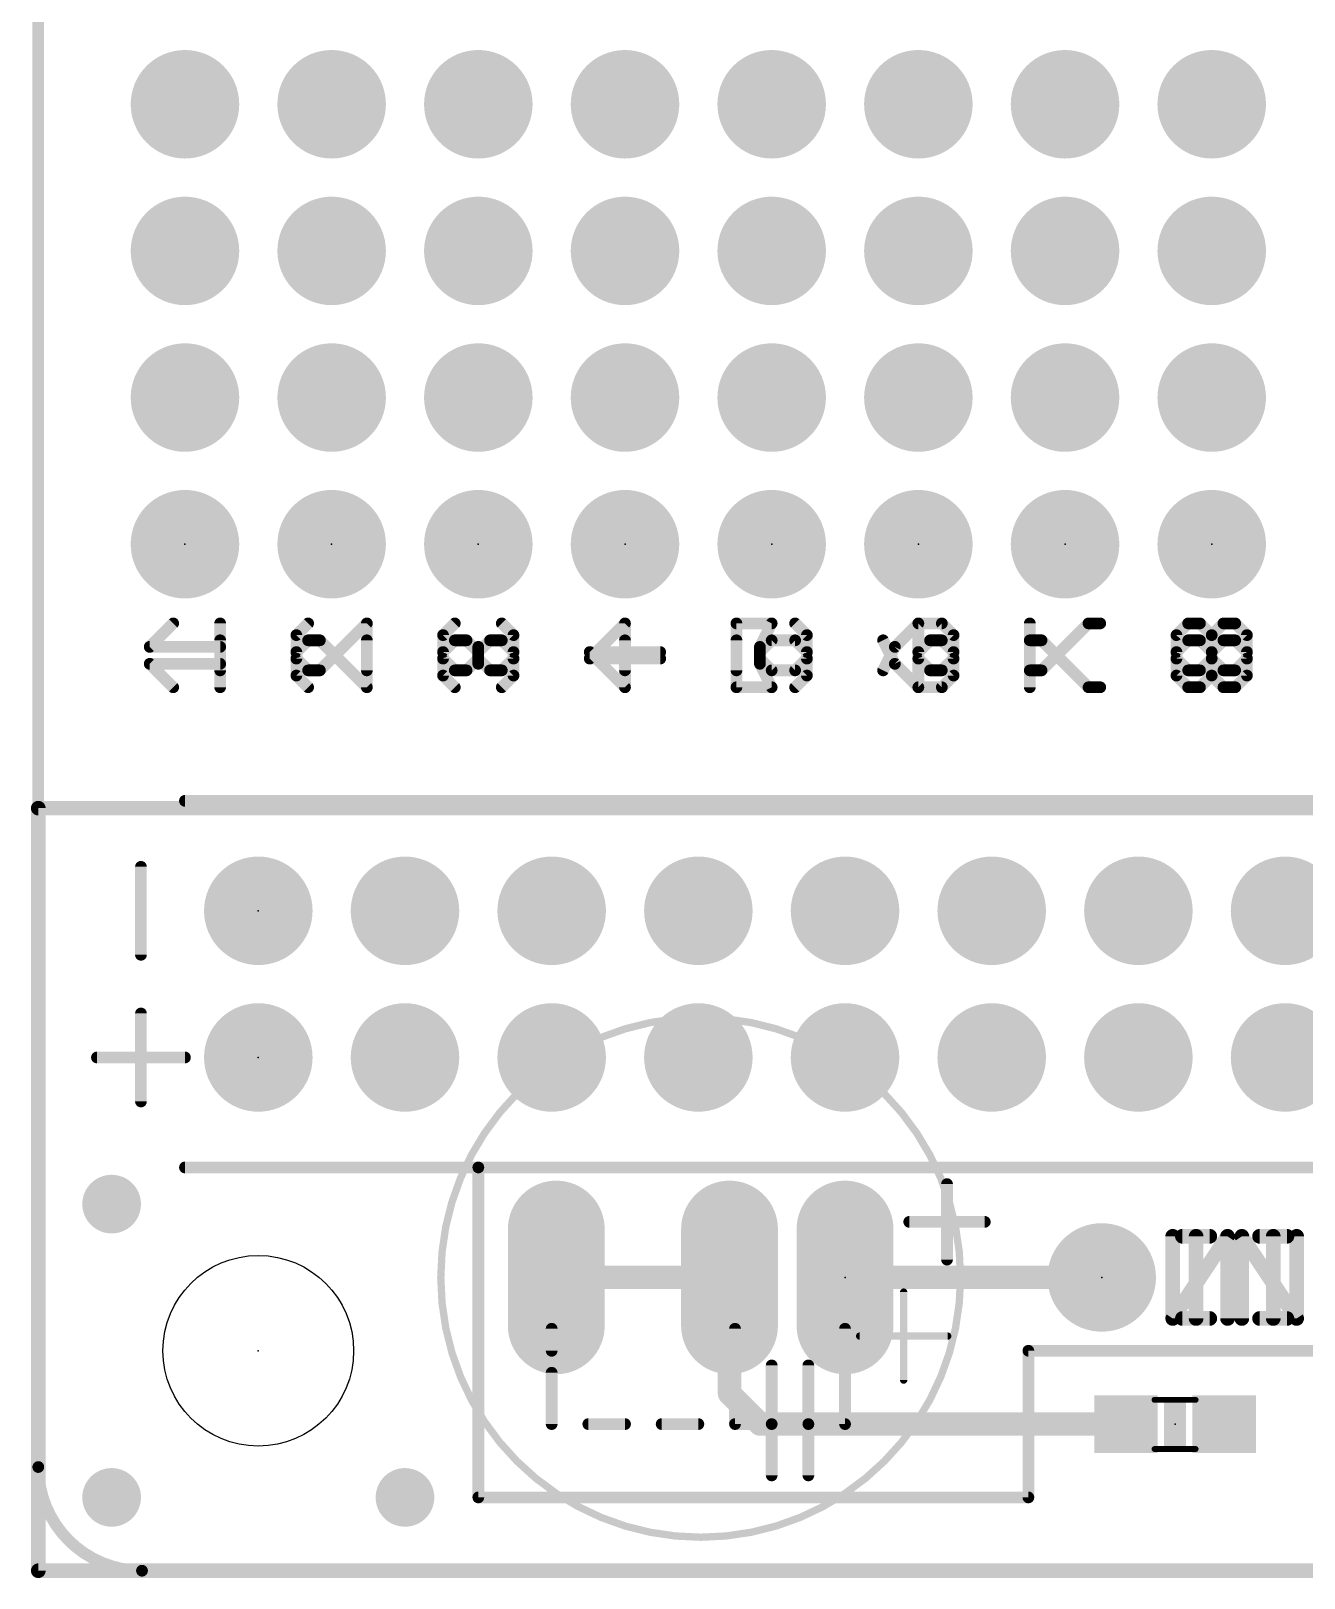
# Model space of a CAD drawing. Extents: x 0 to 108, y -11 to 121.
# Drawn here: x -0.13 to 21.92, y 20.19 to 46.99 of the extents above; entities that cross this region are included whole.
import ezdxf

# ---------------------------------------------------------------- set-up
doc = ezdxf.new("R2010")
doc.units = 0
for name, color, linetype in [('1', 12, 'CONTINUOUS'), ('17', 110, 'CONTINUOUS'), ('18', 110, 'CONTINUOUS'), ('20', 53, 'CONTINUOUS'), ('21', 41, 'CONTINUOUS'), ('22', 40, 'CONTINUOUS'), ('23', 53, 'CONTINUOUS'), ('51', 53, 'CONTINUOUS')]:
    doc.layers.add(name, color=color, linetype=linetype)

# ---------------------------------------------------------------- blocks, each defined once
blk = doc.blocks.new('LONGP100')
at = {"const_width": 1}
blk.add_lwpolyline([(-0.5, 0), (0.5, 0)], dxfattribs=at)
at = {"const_width": 0.5}
for points in [[(-0.5, 0.25, 1), (-0.5, -0.25)], [(0.5, -0.25, 1), (0.5, 0.25)]]:
    blk.add_lwpolyline(points, format="xyb", dxfattribs=at)
blk = doc.blocks.new('RECT')
blk.add_solid([(-0.5, -0.5), (0.5, -0.5), (-0.5, 0.5), (0.5, 0.5)])
blk = doc.blocks.new('ROUNDP')
at = {"const_width": 0.5}
blk.add_lwpolyline([(0, -0.25, 1), (0, 0.25, 1), (0, -0.25)], format="xyb", dxfattribs=at)
blk = doc.blocks.new('ROUNDV')
at = {"const_width": 0.5}
blk.add_lwpolyline([(0, -0.25, 1), (0, 0.25, 1), (0, -0.25)], format="xyb", dxfattribs=at)

msp = doc.modelspace()

# ---------------------------------------------------------------- linework, layer by layer
at = {"layer": '1'}
for points, const_width in [([(0, 33.528), (0, 20.32)], 0.254), ([(85.09, 33.528), (0, 33.528)], 0.254), ([(8.97, 25.4), (11.97, 25.4)], 0.4064), ([(11.97, 23.39), (11.97, 25.4)], 0.4064), ([(13.97, 25.4), (18.415, 25.4)], 0.4064), ([(12.5, 22.86), (11.97, 23.39)], 0.4064), ([(18.835, 22.86), (12.5, 22.86)], 0.4064), ([(0, 20.32), (50.8, 20.32)], 0.254)]:
    msp.add_lwpolyline(points, dxfattribs=dict(at, const_width=const_width))
for points, const_width in [([(0.0635, 33.528, 1), (-0.0635, 33.528)], 0.127), ([(0, 33.5915, 1), (0, 33.4645)], 0.127), ([(8.97, 25.5016, 1), (8.97, 25.2984)], 0.2032), ([(12.0716, 25.4, 1), (11.8684, 25.4)], 0.2032), ([(11.97, 25.2984, 1), (11.97, 25.5016)], 0.2032), ([(13.97, 25.5016, 1), (13.97, 25.2984)], 0.2032), ([(18.415, 25.2984, 1), (18.415, 25.5016)], 0.2032), ([(12.0418, 23.4618, 1), (11.8982, 23.3182)], 0.2032), ([(11.8684, 23.39, 1), (12.0716, 23.39)], 0.2032), ([(12.5, 22.9616, 1), (12.5, 22.7584)], 0.2032), ([(18.835, 22.7584, 1), (18.835, 22.9616)], 0.2032), ([(12.4282, 22.7882, 1), (12.5718, 22.9318)], 0.2032), ([(0, 20.3835, 1), (0, 20.2565)], 0.127), ([(-0.0635, 20.32, 1), (0.0635, 20.32)], 0.127)]:
    msp.add_lwpolyline(points, format="xyb", dxfattribs=dict(at, const_width=const_width))
at = {"layer": '20', "const_width": 0.2032}
for points in [[(0, 102.344), (0, 22.1161)], [(1.7961, 20.32), (51.544, 20.32)]]:
    msp.add_lwpolyline(points, dxfattribs=at)
at = {"layer": '20'}
for points, const_width in [([(0, 22.1161, 0.4142), (1.7961, 20.32)], 0.2032), ([(0.0508, 22.1161, 1), (-0.0508, 22.1161)], 0.1016), ([(-0.0508, 22.1161, 1), (0.0508, 22.1161)], 0.1016), ([(1.7961, 20.3708, 1), (1.7961, 20.2692)], 0.1016), ([(1.7961, 20.2692, 1), (1.7961, 20.3708)], 0.1016)]:
    msp.add_lwpolyline(points, format="xyb", dxfattribs=dict(at, const_width=const_width))
msp.add_circle((3.81, 24.13), 1.651, dxfattribs=at)
at = {"layer": '21'}
for points, const_width in [([(3.1496, 35.6219), (3.1496, 36.4354)], 0.2032), ([(4.6727, 36.4354), (4.4694, 36.232)], 0.2032), ([(4.8761, 36.4354), (4.6727, 36.4354)], 0.2032), ([(5.6896, 35.6219), (4.8761, 36.4354)], 0.2032), ([(5.6896, 36.4354), (5.6896, 35.6219)], 0.2032), ([(7.0094, 36.232), (7.2127, 36.4354)], 0.2032), ([(7.2127, 36.4354), (7.4161, 36.4354)], 0.2032), ([(7.4161, 36.4354), (7.6195, 36.232)], 0.2032), ([(7.6195, 36.232), (7.8229, 36.4354)], 0.2032), ([(7.8229, 36.4354), (8.0262, 36.4354)], 0.2032), ([(8.0262, 36.4354), (8.2296, 36.232)], 0.2032), ([(10.1595, 35.6219), (10.1595, 36.4354)], 0.2032), ([(12.0894, 36.4354), (12.0894, 35.6219)], 0.2032), ([(12.4961, 36.232), (12.6995, 36.4354)], 0.2032), ([(12.6995, 36.4354), (13.1062, 36.4354)], 0.2032), ([(13.1062, 36.4354), (13.3096, 36.232)], 0.2032), ([(14.6294, 36.4354), (14.8327, 36.0286)], 0.2032), ([(15.4429, 36.4354), (15.2395, 36.232)], 0.2032), ([(15.6462, 36.4354), (15.4429, 36.4354)], 0.2032), ([(15.8496, 36.232), (15.6462, 36.4354)], 0.2032), ([(17.1694, 35.6219), (17.1694, 36.4354)], 0.2032), ([(17.1694, 36.4354), (17.3727, 36.4354)], 0.2032), ([(17.3727, 36.4354), (18.1862, 35.6219)], 0.2032), ([(19.7094, 36.232), (19.9127, 36.4354)], 0.2032), ([(19.9127, 36.4354), (20.1161, 36.4354)], 0.2032), ([(20.1161, 36.4354), (20.3195, 36.232)], 0.2032), ([(20.3195, 36.232), (20.5229, 36.4354)], 0.2032), ([(20.5229, 36.4354), (20.7262, 36.4354)], 0.2032), ([(20.7262, 36.4354), (20.9296, 36.232)], 0.2032), ([(4.4694, 36.232), (4.4694, 35.8252)], 0.2032), ([(7.0094, 35.8252), (7.0094, 36.232)], 0.2032), ([(7.6195, 36.232), (7.6195, 36.0286)], 0.2032), ([(8.2296, 36.232), (8.2296, 35.8252)], 0.2032), ([(10.7696, 36.232), (9.5494, 36.232)], 0.2032), ([(9.5494, 36.232), (10.1595, 35.6219)], 0.2032), ([(12.4961, 36.0286), (12.4961, 36.232)], 0.2032), ([(13.3096, 36.232), (13.3096, 35.8252)], 0.2032), ([(15.2395, 36.232), (15.2395, 35.6219)], 0.2032), ([(15.8496, 35.8252), (15.8496, 36.232)], 0.2032), ([(19.7094, 35.8252), (19.7094, 36.232)], 0.2032), ([(20.3195, 35.8252), (20.3195, 36.232)], 0.2032), ([(20.9296, 36.232), (20.9296, 35.8252)], 0.2032), ([(2.3361, 35.6219), (1.9294, 36.0286)], 0.2032), ([(1.9294, 36.0286), (3.1496, 36.0286)], 0.2032), ([(4.4694, 35.8252), (4.6727, 35.6219)], 0.2032), ([(7.2127, 35.6219), (7.0094, 35.8252)], 0.2032), ([(8.2296, 35.8252), (8.0262, 35.6219)], 0.2032), ([(12.6995, 35.6219), (12.4961, 36.0286)], 0.2032), ([(13.3096, 35.8252), (13.1062, 35.6219)], 0.2032), ([(14.8327, 36.0286), (15.2395, 35.6219)], 0.2032), ([(15.6462, 35.6219), (15.8496, 35.8252)], 0.2032), ([(19.9127, 35.6219), (19.7094, 35.8252)], 0.2032), ([(20.3195, 35.8252), (20.1161, 35.6219)], 0.2032), ([(20.5229, 35.6219), (20.3195, 35.8252)], 0.2032), ([(20.9296, 35.8252), (20.7262, 35.6219)], 0.2032), ([(12.0894, 35.6219), (12.6995, 35.6219)], 0.2032), ([(15.2395, 35.6219), (15.6462, 35.6219)], 0.2032), ([(18.1862, 35.6219), (18.3896, 35.6219)], 0.2032), ([(20.1161, 35.6219), (19.9127, 35.6219)], 0.2032), ([(20.7262, 35.6219), (20.5229, 35.6219)], 0.2032), ([(78.74, 33.655), (2.54, 33.655)], 0.2032), ([(1.778, 32.512), (1.778, 30.988)], 0.2032), ([(1.778, 29.972), (1.778, 28.448)], 0.2032), ([(1.016, 29.21), (2.54, 29.21)], 0.2032), ([(7.62, 27.305), (2.54, 27.305)], 0.2032), ([(40.64, 27.305), (7.62, 27.305)], 0.2032), ([(7.62, 27.305), (7.62, 21.59)], 0.2032), ([(15.736, 27.016), (15.736, 25.708)], 0.2032), ([(16.39, 26.362), (15.082, 26.362)], 0.2032), ([(19.812, 26.1124), (20.2865, 26.1124)], 0.254), ([(20.0493, 24.6888), (20.0493, 26.1124)], 0.254), ([(20.8411, 24.6888), (20.8411, 26.1124)], 0.254), ([(20.8411, 26.1124), (21.7901, 24.6888)], 0.254), ([(21.7901, 24.6888), (21.7901, 26.1124)], 0.254), ([(19.812, 24.6888), (20.2865, 24.6888)], 0.254), ([(8.89, 24.511), (8.89, 24.13)], 0.2032), ([(12.065, 24.511), (12.065, 22.86)], 0.2032), ([(13.97, 24.511), (13.97, 22.86)], 0.2032), ([(17.145, 21.59), (17.145, 24.13)], 0.2032), ([(17.145, 24.13), (31.75, 24.13)], 0.2032), ([(8.89, 23.749), (8.89, 22.86)], 0.2032), ([(12.7, 23.876), (12.7, 22.86)], 0.2032), ([(13.335, 23.876), (13.335, 22.86)], 0.2032), ([(10.16, 22.86), (9.525, 22.86)], 0.2032), ([(11.43, 22.86), (10.795, 22.86)], 0.2032), ([(12.7, 22.86), (12.065, 22.86)], 0.2032), ([(12.7, 22.86), (12.7, 21.971)], 0.2032), ([(13.97, 22.86), (13.335, 22.86)], 0.2032), ([(13.335, 22.86), (13.335, 21.971)], 0.2032), ([(7.62, 21.59), (17.145, 21.59)], 0.2032)]:
    msp.add_lwpolyline(points, dxfattribs=dict(at, const_width=const_width))
for points, const_width in [([(3.2004, 36.4354, 1), (3.0988, 36.4354)], 0.1016), ([(4.6727, 36.4862, 1), (4.6727, 36.3846)], 0.1016), ([(4.7087, 36.3994, 1), (4.6368, 36.4713)], 0.1016), ([(4.912, 36.4713, 1), (4.8402, 36.3994)], 0.1016), ([(4.8761, 36.3846, 1), (4.8761, 36.4862)], 0.1016), ([(5.7404, 36.4354, 1), (5.6388, 36.4354)], 0.1016), ([(7.2127, 36.4862, 1), (7.2127, 36.3846)], 0.1016), ([(7.2487, 36.3994, 1), (7.1768, 36.4713)], 0.1016), ([(7.452, 36.4713, 1), (7.3802, 36.3994)], 0.1016), ([(7.4161, 36.3846, 1), (7.4161, 36.4862)], 0.1016), ([(7.8229, 36.4862, 1), (7.8229, 36.3846)], 0.1016), ([(7.8588, 36.3994, 1), (7.7869, 36.4713)], 0.1016), ([(8.0621, 36.4713, 1), (7.9903, 36.3994)], 0.1016), ([(8.0262, 36.3846, 1), (8.0262, 36.4862)], 0.1016), ([(10.2103, 36.4354, 1), (10.1087, 36.4354)], 0.1016), ([(12.1402, 36.4354, 1), (12.0386, 36.4354)], 0.1016), ([(12.6995, 36.4862, 1), (12.6995, 36.3846)], 0.1016), ([(12.7354, 36.3994, 1), (12.6636, 36.4713)], 0.1016), ([(13.1421, 36.4713, 1), (13.0703, 36.3994)], 0.1016), ([(13.1062, 36.3846, 1), (13.1062, 36.4862)], 0.1016), ([(14.6748, 36.4581, 1), (14.5839, 36.4127)], 0.1016), ([(15.4429, 36.4862, 1), (15.4429, 36.3846)], 0.1016), ([(15.4788, 36.3994, 1), (15.4069, 36.4713)], 0.1016), ([(15.6821, 36.4713, 1), (15.6103, 36.3994)], 0.1016), ([(15.6462, 36.3846, 1), (15.6462, 36.4862)], 0.1016), ([(17.2202, 36.4354, 1), (17.1186, 36.4354)], 0.1016), ([(17.1694, 36.4862, 1), (17.1694, 36.3846)], 0.1016), ([(17.4087, 36.4713, 1), (17.3368, 36.3994)], 0.1016), ([(17.3727, 36.3846, 1), (17.3727, 36.4862)], 0.1016), ([(19.9127, 36.4862, 1), (19.9127, 36.3846)], 0.1016), ([(19.9487, 36.3994, 1), (19.8768, 36.4713)], 0.1016), ([(20.152, 36.4713, 1), (20.0802, 36.3994)], 0.1016), ([(20.1161, 36.3846, 1), (20.1161, 36.4862)], 0.1016), ([(20.5229, 36.4862, 1), (20.5229, 36.3846)], 0.1016), ([(20.5588, 36.3994, 1), (20.4869, 36.4713)], 0.1016), ([(20.7621, 36.4713, 1), (20.6903, 36.3994)], 0.1016), ([(20.7262, 36.3846, 1), (20.7262, 36.4862)], 0.1016), ([(4.4334, 36.2679, 1), (4.5053, 36.1961)], 0.1016), ([(4.5202, 36.232, 1), (4.4186, 36.232)], 0.1016), ([(6.9734, 36.2679, 1), (7.0453, 36.1961)], 0.1016), ([(7.0602, 36.232, 1), (6.9586, 36.232)], 0.1016), ([(7.6703, 36.232, 1), (7.5687, 36.232)], 0.1016), ([(7.5836, 36.2679, 1), (7.6554, 36.1961)], 0.1016), ([(7.5836, 36.1961, 1), (7.6554, 36.2679)], 0.1016), ([(8.2804, 36.232, 1), (8.1788, 36.232)], 0.1016), ([(8.1937, 36.1961, 1), (8.2655, 36.2679)], 0.1016), ([(9.5853, 36.2679, 1), (9.5134, 36.1961)], 0.1016), ([(9.5494, 36.2828, 1), (9.5494, 36.1812)], 0.1016), ([(10.7696, 36.1812, 1), (10.7696, 36.2828)], 0.1016), ([(12.5469, 36.232, 1), (12.4453, 36.232)], 0.1016), ([(12.4602, 36.2679, 1), (12.532, 36.1961)], 0.1016), ([(13.3604, 36.232, 1), (13.2588, 36.232)], 0.1016), ([(13.2737, 36.1961, 1), (13.3455, 36.2679)], 0.1016), ([(15.2903, 36.232, 1), (15.1887, 36.232)], 0.1016), ([(15.2036, 36.2679, 1), (15.2754, 36.1961)], 0.1016), ([(15.9004, 36.232, 1), (15.7988, 36.232)], 0.1016), ([(15.8137, 36.1961, 1), (15.8855, 36.2679)], 0.1016), ([(19.6734, 36.2679, 1), (19.7453, 36.1961)], 0.1016), ([(19.7602, 36.232, 1), (19.6586, 36.232)], 0.1016), ([(20.3703, 36.232, 1), (20.2687, 36.232)], 0.1016), ([(20.2836, 36.2679, 1), (20.3554, 36.1961)], 0.1016), ([(20.2836, 36.1961, 1), (20.3554, 36.2679)], 0.1016), ([(20.9804, 36.232, 1), (20.8788, 36.232)], 0.1016), ([(20.8937, 36.1961, 1), (20.9655, 36.2679)], 0.1016), ([(1.9653, 36.0645, 1), (1.8934, 35.9927)], 0.1016), ([(1.9294, 36.0794, 1), (1.9294, 35.9778)], 0.1016), ([(3.1496, 35.9778, 1), (3.1496, 36.0794)], 0.1016), ([(4.5053, 35.8612, 1), (4.4334, 35.7893)], 0.1016), ([(7.0453, 35.8612, 1), (6.9734, 35.7893)], 0.1016), ([(7.5687, 36.0286, 1), (7.6703, 36.0286)], 0.1016), ([(8.2655, 35.7893, 1), (8.1937, 35.8612)], 0.1016), ([(12.5415, 36.0513, 1), (12.4507, 36.0059)], 0.1016), ([(12.4453, 36.0286, 1), (12.5469, 36.0286)], 0.1016), ([(13.3455, 35.7893, 1), (13.2737, 35.8612)], 0.1016), ([(14.8687, 36.0645, 1), (14.7968, 35.9927)], 0.1016), ([(14.7873, 36.0059, 1), (14.8782, 36.0513)], 0.1016), ([(15.8855, 35.7893, 1), (15.8137, 35.8612)], 0.1016), ([(19.7453, 35.8612, 1), (19.6734, 35.7893)], 0.1016), ([(20.3554, 35.8612, 1), (20.2836, 35.7893)], 0.1016), ([(20.3554, 35.7893, 1), (20.2836, 35.8612)], 0.1016), ([(20.9655, 35.7893, 1), (20.8937, 35.8612)], 0.1016), ([(2.3002, 35.586, 1), (2.372, 35.6578)], 0.1016), ([(3.0988, 35.6219, 1), (3.2004, 35.6219)], 0.1016), ([(4.4186, 35.8252, 1), (4.5202, 35.8252)], 0.1016), ([(4.6368, 35.586, 1), (4.7087, 35.6578)], 0.1016), ([(5.6388, 35.6219, 1), (5.7404, 35.6219)], 0.1016), ([(5.6537, 35.586, 1), (5.7255, 35.6578)], 0.1016), ([(6.9586, 35.8252, 1), (7.0602, 35.8252)], 0.1016), ([(7.1768, 35.586, 1), (7.2487, 35.6578)], 0.1016), ([(7.9903, 35.6578, 1), (8.0621, 35.586)], 0.1016), ([(8.1788, 35.8252, 1), (8.2804, 35.8252)], 0.1016), ([(10.1087, 35.6219, 1), (10.2103, 35.6219)], 0.1016), ([(10.1236, 35.586, 1), (10.1954, 35.6578)], 0.1016), ([(12.0894, 35.6727, 1), (12.0894, 35.5711)], 0.1016), ([(12.0386, 35.6219, 1), (12.1402, 35.6219)], 0.1016), ([(12.654, 35.5992, 1), (12.7449, 35.6446)], 0.1016), ([(12.6995, 35.5711, 1), (12.6995, 35.6727)], 0.1016), ([(13.0703, 35.6578, 1), (13.1421, 35.586)], 0.1016), ([(13.2588, 35.8252, 1), (13.3604, 35.8252)], 0.1016), ([(15.2395, 35.6727, 1), (15.2395, 35.5711)], 0.1016), ([(15.1887, 35.6219, 1), (15.2903, 35.6219)], 0.1016), ([(15.2036, 35.586, 1), (15.2754, 35.6578)], 0.1016), ([(15.6103, 35.6578, 1), (15.6821, 35.586)], 0.1016), ([(15.6462, 35.5711, 1), (15.6462, 35.6727)], 0.1016), ([(15.7988, 35.8252, 1), (15.9004, 35.8252)], 0.1016), ([(17.1186, 35.6219, 1), (17.2202, 35.6219)], 0.1016), ([(18.1862, 35.6727, 1), (18.1862, 35.5711)], 0.1016), ([(18.1503, 35.586, 1), (18.2221, 35.6578)], 0.1016), ([(18.3896, 35.5711, 1), (18.3896, 35.6727)], 0.1016), ([(19.6586, 35.8252, 1), (19.7602, 35.8252)], 0.1016), ([(19.9127, 35.6727, 1), (19.9127, 35.5711)], 0.1016), ([(19.8768, 35.586, 1), (19.9487, 35.6578)], 0.1016), ([(20.0802, 35.6578, 1), (20.152, 35.586)], 0.1016), ([(20.1161, 35.5711, 1), (20.1161, 35.6727)], 0.1016), ([(20.2687, 35.8252, 1), (20.3703, 35.8252)], 0.1016), ([(20.5229, 35.6727, 1), (20.5229, 35.5711)], 0.1016), ([(20.4869, 35.586, 1), (20.5588, 35.6578)], 0.1016), ([(20.6903, 35.6578, 1), (20.7621, 35.586)], 0.1016), ([(20.7262, 35.5711, 1), (20.7262, 35.6727)], 0.1016), ([(20.8788, 35.8252, 1), (20.9804, 35.8252)], 0.1016), ([(2.54, 33.7058, 1), (2.54, 33.6042)], 0.1016), ([(1.8288, 32.512, 1), (1.7272, 32.512)], 0.1016), ([(1.7272, 30.988, 1), (1.8288, 30.988)], 0.1016), ([(1.8288, 29.972, 1), (1.7272, 29.972)], 0.1016), ([(1.016, 29.2608, 1), (1.016, 29.1592)], 0.1016), ([(2.54, 29.1592, 1), (2.54, 29.2608)], 0.1016), ([(1.7272, 28.448, 1), (1.8288, 28.448)], 0.1016), ([(2.54, 27.3558, 1), (2.54, 27.2542)], 0.1016), ([(7.62, 27.3558, 1), (7.62, 27.2542)], 0.1016), ([(7.6708, 27.305, 1), (7.5692, 27.305)], 0.1016), ([(7.62, 27.2542, 1), (7.62, 27.3558)], 0.1016), ([(15.7868, 27.016, 1), (15.6852, 27.016)], 0.1016), ([(15.082, 26.4128, 1), (15.082, 26.3112)], 0.1016), ([(16.39, 26.3112, 1), (16.39, 26.4128)], 0.1016), ([(19.812, 26.1759, 1), (19.812, 26.0489)], 0.127), ([(20.1128, 26.1124, 1), (19.9858, 26.1124)], 0.127), ([(20.2865, 26.0489, 1), (20.2865, 26.1759)], 0.127), ([(20.9046, 26.1124, 1), (20.7776, 26.1124)], 0.127), ([(20.8939, 26.1476, 1), (20.7882, 26.0772)], 0.127), ([(21.8536, 26.1124, 1), (21.7266, 26.1124)], 0.127), ([(15.6852, 25.708, 1), (15.7868, 25.708)], 0.1016), ([(19.812, 24.7523, 1), (19.812, 24.6253)], 0.127), ([(19.9858, 24.6888, 1), (20.1128, 24.6888)], 0.127), ([(20.2865, 24.6253, 1), (20.2865, 24.7523)], 0.127), ([(20.7776, 24.6888, 1), (20.9046, 24.6888)], 0.127), ([(21.7266, 24.6888, 1), (21.8536, 24.6888)], 0.127), ([(21.7373, 24.6536, 1), (21.843, 24.724)], 0.127), ([(8.9408, 24.511, 1), (8.8392, 24.511)], 0.1016), ([(12.1158, 24.511, 1), (12.0142, 24.511)], 0.1016), ([(14.0208, 24.511, 1), (13.9192, 24.511)], 0.1016), ([(8.8392, 24.13, 1), (8.9408, 24.13)], 0.1016), ([(17.1958, 24.13, 1), (17.0942, 24.13)], 0.1016), ([(17.145, 24.1808, 1), (17.145, 24.0792)], 0.1016), ([(8.9408, 23.749, 1), (8.8392, 23.749)], 0.1016), ([(12.7508, 23.876, 1), (12.6492, 23.876)], 0.1016), ([(13.3858, 23.876, 1), (13.2842, 23.876)], 0.1016), ([(8.8392, 22.86, 1), (8.9408, 22.86)], 0.1016), ([(9.525, 22.9108, 1), (9.525, 22.8092)], 0.1016), ([(10.16, 22.8092, 1), (10.16, 22.9108)], 0.1016), ([(10.795, 22.9108, 1), (10.795, 22.8092)], 0.1016), ([(11.43, 22.8092, 1), (11.43, 22.9108)], 0.1016), ([(12.065, 22.9108, 1), (12.065, 22.8092)], 0.1016), ([(12.0142, 22.86, 1), (12.1158, 22.86)], 0.1016), ([(12.7508, 22.86, 1), (12.6492, 22.86)], 0.1016), ([(12.6492, 22.86, 1), (12.7508, 22.86)], 0.1016), ([(12.7, 22.8092, 1), (12.7, 22.9108)], 0.1016), ([(13.335, 22.9108, 1), (13.335, 22.8092)], 0.1016), ([(13.3858, 22.86, 1), (13.2842, 22.86)], 0.1016), ([(13.2842, 22.86, 1), (13.3858, 22.86)], 0.1016), ([(13.9192, 22.86, 1), (14.0208, 22.86)], 0.1016), ([(13.97, 22.8092, 1), (13.97, 22.9108)], 0.1016), ([(12.6492, 21.971, 1), (12.7508, 21.971)], 0.1016), ([(13.2842, 21.971, 1), (13.3858, 21.971)], 0.1016), ([(7.62, 21.6408, 1), (7.62, 21.5392)], 0.1016), ([(7.5692, 21.59, 1), (7.6708, 21.59)], 0.1016), ([(17.0942, 21.59, 1), (17.1958, 21.59)], 0.1016), ([(17.145, 21.5392, 1), (17.145, 21.6408)], 0.1016)]:
    msp.add_lwpolyline(points, format="xyb", dxfattribs=dict(at, const_width=const_width))
at = {"layer": '22'}
for points, const_width in [([(2.3361, 36.7284), (1.9294, 36.3217)], 0.2032), ([(3.1496, 36.7284), (3.1496, 35.9149)], 0.2032), ([(4.4694, 36.525), (4.6727, 36.7284)], 0.2032), ([(5.6896, 36.7284), (4.8761, 35.9149)], 0.2032), ([(5.6896, 35.9149), (5.6896, 36.7284)], 0.2032), ([(7.2127, 36.7284), (7.0094, 36.525)], 0.2032), ([(8.2296, 36.525), (8.0262, 36.7284)], 0.2032), ([(9.5494, 36.1183), (10.1595, 36.7284)], 0.2032), ([(10.1595, 36.7284), (10.1595, 35.9149)], 0.2032), ([(12.0894, 35.9149), (12.0894, 36.7284)], 0.2032), ([(12.0894, 36.7284), (12.6995, 36.7284)], 0.2032), ([(12.6995, 36.7284), (12.4961, 36.3217)], 0.2032), ([(13.3096, 36.525), (13.1062, 36.7284)], 0.2032), ([(14.8327, 36.3217), (15.2395, 36.7284)], 0.2032), ([(15.2395, 36.7284), (15.6462, 36.7284)], 0.2032), ([(15.2395, 36.1183), (15.2395, 36.7284)], 0.2032), ([(15.6462, 36.7284), (15.8496, 36.525)], 0.2032), ([(17.1694, 36.7284), (17.1694, 35.9149)], 0.2032), ([(17.3727, 35.9149), (18.1862, 36.7284)], 0.2032), ([(18.1862, 36.7284), (18.3896, 36.7284)], 0.2032), ([(19.9127, 36.7284), (19.7094, 36.525)], 0.2032), ([(20.1161, 36.7284), (19.9127, 36.7284)], 0.2032), ([(20.3195, 36.525), (20.1161, 36.7284)], 0.2032), ([(20.5229, 36.7284), (20.3195, 36.525)], 0.2032), ([(20.7262, 36.7284), (20.5229, 36.7284)], 0.2032), ([(20.9296, 36.525), (20.7262, 36.7284)], 0.2032), ([(4.4694, 36.1183), (4.4694, 36.525)], 0.2032), ([(7.0094, 36.525), (7.0094, 36.1183)], 0.2032), ([(8.2296, 36.1183), (8.2296, 36.525)], 0.2032), ([(13.3096, 36.1183), (13.3096, 36.525)], 0.2032), ([(15.8496, 36.525), (15.8496, 36.1183)], 0.2032), ([(19.7094, 36.525), (19.7094, 36.1183)], 0.2032), ([(20.3195, 36.525), (20.3195, 36.1183)], 0.2032), ([(20.9296, 36.1183), (20.9296, 36.525)], 0.2032), ([(1.9294, 36.3217), (3.1496, 36.3217)], 0.2032), ([(4.6727, 35.9149), (4.4694, 36.1183)], 0.2032), ([(7.0094, 36.1183), (7.2127, 35.9149)], 0.2032), ([(7.4161, 35.9149), (7.6195, 36.1183)], 0.2032), ([(7.6195, 36.1183), (7.6195, 36.3217)], 0.2032), ([(7.6195, 36.1183), (7.8229, 35.9149)], 0.2032), ([(8.0262, 35.9149), (8.2296, 36.1183)], 0.2032), ([(10.7696, 36.1183), (9.5494, 36.1183)], 0.2032), ([(12.4961, 36.3217), (12.4961, 36.1183)], 0.2032), ([(12.4961, 36.1183), (12.6995, 35.9149)], 0.2032), ([(13.1062, 35.9149), (13.3096, 36.1183)], 0.2032), ([(14.6294, 35.9149), (14.8327, 36.3217)], 0.2032), ([(15.4429, 35.9149), (15.2395, 36.1183)], 0.2032), ([(15.8496, 36.1183), (15.6462, 35.9149)], 0.2032), ([(19.7094, 36.1183), (19.9127, 35.9149)], 0.2032), ([(20.1161, 35.9149), (20.3195, 36.1183)], 0.2032), ([(20.3195, 36.1183), (20.5229, 35.9149)], 0.2032), ([(20.7262, 35.9149), (20.9296, 36.1183)], 0.2032), ([(4.8761, 35.9149), (4.6727, 35.9149)], 0.2032), ([(7.2127, 35.9149), (7.4161, 35.9149)], 0.2032), ([(7.8229, 35.9149), (8.0262, 35.9149)], 0.2032), ([(12.6995, 35.9149), (13.1062, 35.9149)], 0.2032), ([(15.6462, 35.9149), (15.4429, 35.9149)], 0.2032), ([(17.1694, 35.9149), (17.3727, 35.9149)], 0.2032), ([(19.9127, 35.9149), (20.1161, 35.9149)], 0.2032), ([(20.5229, 35.9149), (20.7262, 35.9149)], 0.2032), ([(2.54, 33.655), (78.74, 33.655)], 0.2032), ([(1.778, 32.512), (1.778, 30.988)], 0.2032), ([(1.778, 29.972), (1.778, 28.448)], 0.2032), ([(2.54, 29.21), (1.016, 29.21)], 0.2032), ([(2.54, 27.305), (7.62, 27.305)], 0.2032), ([(7.62, 27.305), (40.64, 27.305)], 0.2032), ([(7.62, 27.305), (7.62, 21.59)], 0.2032), ([(15.736, 27.016), (15.736, 25.708)], 0.2032), ([(15.082, 26.362), (16.39, 26.362)], 0.2032), ([(20.5936, 26.1124), (19.6445, 24.6888)], 0.254), ([(19.6445, 24.6888), (19.6445, 26.1124)], 0.254), ([(20.5936, 24.6888), (20.5936, 26.1124)], 0.254), ([(21.6227, 26.1124), (21.1481, 26.1124)], 0.254), ([(21.3854, 24.6888), (21.3854, 26.1124)], 0.254), ([(21.6227, 24.6888), (21.1481, 24.6888)], 0.254), ([(8.89, 24.511), (8.89, 24.13)], 0.2032), ([(12.065, 24.511), (12.065, 22.86)], 0.2032), ([(13.97, 24.511), (13.97, 22.86)], 0.2032), ([(31.75, 24.13), (17.145, 24.13)], 0.2032), ([(17.145, 24.13), (17.145, 21.59)], 0.2032), ([(8.89, 23.749), (8.89, 22.86)], 0.2032), ([(12.7, 23.876), (12.7, 22.86)], 0.2032), ([(13.335, 23.876), (13.335, 22.86)], 0.2032), ([(10.16, 22.86), (9.525, 22.86)], 0.2032), ([(11.43, 22.86), (10.795, 22.86)], 0.2032), ([(12.7, 22.86), (12.065, 22.86)], 0.2032), ([(12.7, 22.86), (12.7, 21.971)], 0.2032), ([(13.97, 22.86), (13.335, 22.86)], 0.2032), ([(13.335, 22.86), (13.335, 21.971)], 0.2032), ([(17.145, 21.59), (7.62, 21.59)], 0.2032)]:
    msp.add_lwpolyline(points, dxfattribs=dict(at, const_width=const_width))
for points, const_width in [([(2.372, 36.6925, 1), (2.3002, 36.7643)], 0.1016), ([(3.2004, 36.7284, 1), (3.0988, 36.7284)], 0.1016), ([(4.7087, 36.6925, 1), (4.6368, 36.7643)], 0.1016), ([(5.7404, 36.7284, 1), (5.6388, 36.7284)], 0.1016), ([(5.7255, 36.6925, 1), (5.6537, 36.7643)], 0.1016), ([(7.2487, 36.6925, 1), (7.1768, 36.7643)], 0.1016), ([(8.0621, 36.7643, 1), (7.9903, 36.6925)], 0.1016), ([(10.2103, 36.7284, 1), (10.1087, 36.7284)], 0.1016), ([(10.1954, 36.6925, 1), (10.1236, 36.7643)], 0.1016), ([(12.1402, 36.7284, 1), (12.0386, 36.7284)], 0.1016), ([(12.0894, 36.7792, 1), (12.0894, 36.6776)], 0.1016), ([(12.7449, 36.7057, 1), (12.654, 36.7511)], 0.1016), ([(12.6995, 36.6776, 1), (12.6995, 36.7792)], 0.1016), ([(13.1421, 36.7643, 1), (13.0703, 36.6925)], 0.1016), ([(15.2395, 36.7792, 1), (15.2395, 36.6776)], 0.1016), ([(15.2903, 36.7284, 1), (15.1887, 36.7284)], 0.1016), ([(15.2754, 36.6925, 1), (15.2036, 36.7643)], 0.1016), ([(15.6821, 36.7643, 1), (15.6103, 36.6925)], 0.1016), ([(15.6462, 36.6776, 1), (15.6462, 36.7792)], 0.1016), ([(17.2202, 36.7284, 1), (17.1186, 36.7284)], 0.1016), ([(18.1862, 36.7792, 1), (18.1862, 36.6776)], 0.1016), ([(18.2221, 36.6925, 1), (18.1503, 36.7643)], 0.1016), ([(18.3896, 36.6776, 1), (18.3896, 36.7792)], 0.1016), ([(19.9127, 36.7792, 1), (19.9127, 36.6776)], 0.1016), ([(19.9487, 36.6925, 1), (19.8768, 36.7643)], 0.1016), ([(20.152, 36.7643, 1), (20.0802, 36.6925)], 0.1016), ([(20.1161, 36.6776, 1), (20.1161, 36.7792)], 0.1016), ([(20.5229, 36.7792, 1), (20.5229, 36.6776)], 0.1016), ([(20.5588, 36.6925, 1), (20.4869, 36.7643)], 0.1016), ([(20.7621, 36.7643, 1), (20.6903, 36.6925)], 0.1016), ([(20.7262, 36.6776, 1), (20.7262, 36.7792)], 0.1016), ([(4.4334, 36.5609, 1), (4.5053, 36.4891)], 0.1016), ([(4.5202, 36.525, 1), (4.4186, 36.525)], 0.1016), ([(6.9734, 36.5609, 1), (7.0453, 36.4891)], 0.1016), ([(7.0602, 36.525, 1), (6.9586, 36.525)], 0.1016), ([(8.2804, 36.525, 1), (8.1788, 36.525)], 0.1016), ([(8.1937, 36.4891, 1), (8.2655, 36.5609)], 0.1016), ([(13.3604, 36.525, 1), (13.2588, 36.525)], 0.1016), ([(13.2737, 36.4891, 1), (13.3455, 36.5609)], 0.1016), ([(15.9004, 36.525, 1), (15.7988, 36.525)], 0.1016), ([(15.8137, 36.4891, 1), (15.8855, 36.5609)], 0.1016), ([(19.6734, 36.5609, 1), (19.7453, 36.4891)], 0.1016), ([(19.7602, 36.525, 1), (19.6586, 36.525)], 0.1016), ([(20.3703, 36.525, 1), (20.2687, 36.525)], 0.1016), ([(20.2836, 36.5609, 1), (20.3554, 36.4891)], 0.1016), ([(20.2836, 36.4891, 1), (20.3554, 36.5609)], 0.1016), ([(20.9804, 36.525, 1), (20.8788, 36.525)], 0.1016), ([(20.8937, 36.4891, 1), (20.9655, 36.5609)], 0.1016), ([(1.8934, 36.3576, 1), (1.9653, 36.2857)], 0.1016), ([(1.9294, 36.3725, 1), (1.9294, 36.2709)], 0.1016), ([(3.1496, 36.2709, 1), (3.1496, 36.3725)], 0.1016), ([(4.5053, 36.1542, 1), (4.4334, 36.0824)], 0.1016), ([(7.0453, 36.1542, 1), (6.9734, 36.0824)], 0.1016), ([(7.6703, 36.3217, 1), (7.5687, 36.3217)], 0.1016), ([(7.6554, 36.1542, 1), (7.5836, 36.0824)], 0.1016), ([(7.6554, 36.0824, 1), (7.5836, 36.1542)], 0.1016), ([(8.2655, 36.0824, 1), (8.1937, 36.1542)], 0.1016), ([(9.5134, 36.1542, 1), (9.5853, 36.0824)], 0.1016), ([(9.5494, 36.1691, 1), (9.5494, 36.0675)], 0.1016), ([(10.7696, 36.0675, 1), (10.7696, 36.1691)], 0.1016), ([(12.5469, 36.3217, 1), (12.4453, 36.3217)], 0.1016), ([(12.4507, 36.3444, 1), (12.5415, 36.2989)], 0.1016), ([(12.532, 36.1542, 1), (12.4602, 36.0824)], 0.1016), ([(13.3455, 36.0824, 1), (13.2737, 36.1542)], 0.1016), ([(14.7968, 36.3576, 1), (14.8687, 36.2857)], 0.1016), ([(14.8782, 36.2989, 1), (14.7873, 36.3444)], 0.1016), ([(15.2754, 36.1542, 1), (15.2036, 36.0824)], 0.1016), ([(15.8855, 36.0824, 1), (15.8137, 36.1542)], 0.1016), ([(19.7453, 36.1542, 1), (19.6734, 36.0824)], 0.1016), ([(20.3554, 36.1542, 1), (20.2836, 36.0824)], 0.1016), ([(20.3554, 36.0824, 1), (20.2836, 36.1542)], 0.1016), ([(20.9655, 36.0824, 1), (20.8937, 36.1542)], 0.1016), ([(3.0988, 35.9149, 1), (3.2004, 35.9149)], 0.1016), ([(4.4186, 36.1183, 1), (4.5202, 36.1183)], 0.1016), ([(4.6727, 35.9657, 1), (4.6727, 35.8641)], 0.1016), ([(4.6368, 35.879, 1), (4.7087, 35.9508)], 0.1016), ([(4.8402, 35.9508, 1), (4.912, 35.879)], 0.1016), ([(4.8761, 35.8641, 1), (4.8761, 35.9657)], 0.1016), ([(5.6388, 35.9149, 1), (5.7404, 35.9149)], 0.1016), ([(6.9586, 36.1183, 1), (7.0602, 36.1183)], 0.1016), ([(7.2127, 35.9657, 1), (7.2127, 35.8641)], 0.1016), ([(7.1768, 35.879, 1), (7.2487, 35.9508)], 0.1016), ([(7.3802, 35.9508, 1), (7.452, 35.879)], 0.1016), ([(7.4161, 35.8641, 1), (7.4161, 35.9657)], 0.1016), ([(7.5687, 36.1183, 1), (7.6703, 36.1183)], 0.1016), ([(7.8229, 35.9657, 1), (7.8229, 35.8641)], 0.1016), ([(7.7869, 35.879, 1), (7.8588, 35.9508)], 0.1016), ([(7.9903, 35.9508, 1), (8.0621, 35.879)], 0.1016), ([(8.0262, 35.8641, 1), (8.0262, 35.9657)], 0.1016), ([(8.1788, 36.1183, 1), (8.2804, 36.1183)], 0.1016), ([(10.1087, 35.9149, 1), (10.2103, 35.9149)], 0.1016), ([(12.0386, 35.9149, 1), (12.1402, 35.9149)], 0.1016), ([(12.4453, 36.1183, 1), (12.5469, 36.1183)], 0.1016), ([(12.6995, 35.9657, 1), (12.6995, 35.8641)], 0.1016), ([(12.6636, 35.879, 1), (12.7354, 35.9508)], 0.1016), ([(13.0703, 35.9508, 1), (13.1421, 35.879)], 0.1016), ([(13.1062, 35.8641, 1), (13.1062, 35.9657)], 0.1016), ([(13.2588, 36.1183, 1), (13.3604, 36.1183)], 0.1016), ([(14.5839, 35.9376, 1), (14.6748, 35.8922)], 0.1016), ([(15.1887, 36.1183, 1), (15.2903, 36.1183)], 0.1016), ([(15.4429, 35.9657, 1), (15.4429, 35.8641)], 0.1016), ([(15.4069, 35.879, 1), (15.4788, 35.9508)], 0.1016), ([(15.6103, 35.9508, 1), (15.6821, 35.879)], 0.1016), ([(15.6462, 35.8641, 1), (15.6462, 35.9657)], 0.1016), ([(15.7988, 36.1183, 1), (15.9004, 36.1183)], 0.1016), ([(17.1694, 35.9657, 1), (17.1694, 35.8641)], 0.1016), ([(17.1186, 35.9149, 1), (17.2202, 35.9149)], 0.1016), ([(17.3368, 35.9508, 1), (17.4087, 35.879)], 0.1016), ([(17.3727, 35.8641, 1), (17.3727, 35.9657)], 0.1016), ([(19.6586, 36.1183, 1), (19.7602, 36.1183)], 0.1016), ([(19.9127, 35.9657, 1), (19.9127, 35.8641)], 0.1016), ([(19.8768, 35.879, 1), (19.9487, 35.9508)], 0.1016), ([(20.0802, 35.9508, 1), (20.152, 35.879)], 0.1016), ([(20.1161, 35.8641, 1), (20.1161, 35.9657)], 0.1016), ([(20.2687, 36.1183, 1), (20.3703, 36.1183)], 0.1016), ([(20.5229, 35.9657, 1), (20.5229, 35.8641)], 0.1016), ([(20.4869, 35.879, 1), (20.5588, 35.9508)], 0.1016), ([(20.6903, 35.9508, 1), (20.7621, 35.879)], 0.1016), ([(20.7262, 35.8641, 1), (20.7262, 35.9657)], 0.1016), ([(20.8788, 36.1183, 1), (20.9804, 36.1183)], 0.1016), ([(2.54, 33.7058, 1), (2.54, 33.6042)], 0.1016), ([(1.8288, 32.512, 1), (1.7272, 32.512)], 0.1016), ([(1.7272, 30.988, 1), (1.8288, 30.988)], 0.1016), ([(1.8288, 29.972, 1), (1.7272, 29.972)], 0.1016), ([(1.016, 29.2608, 1), (1.016, 29.1592)], 0.1016), ([(2.54, 29.1592, 1), (2.54, 29.2608)], 0.1016), ([(1.7272, 28.448, 1), (1.8288, 28.448)], 0.1016), ([(2.54, 27.3558, 1), (2.54, 27.2542)], 0.1016), ([(7.62, 27.3558, 1), (7.62, 27.2542)], 0.1016), ([(7.6708, 27.305, 1), (7.5692, 27.305)], 0.1016), ([(7.62, 27.2542, 1), (7.62, 27.3558)], 0.1016), ([(15.7868, 27.016, 1), (15.6852, 27.016)], 0.1016), ([(15.082, 26.4128, 1), (15.082, 26.3112)], 0.1016), ([(16.39, 26.3112, 1), (16.39, 26.4128)], 0.1016), ([(19.708, 26.1124, 1), (19.581, 26.1124)], 0.127), ([(20.6571, 26.1124, 1), (20.5301, 26.1124)], 0.127), ([(20.6464, 26.0772, 1), (20.5408, 26.1476)], 0.127), ([(21.1481, 26.1759, 1), (21.1481, 26.0489)], 0.127), ([(21.4489, 26.1124, 1), (21.3219, 26.1124)], 0.127), ([(21.6227, 26.0489, 1), (21.6227, 26.1759)], 0.127), ([(15.6852, 25.708, 1), (15.7868, 25.708)], 0.1016), ([(19.581, 24.6888, 1), (19.708, 24.6888)], 0.127), ([(19.5917, 24.724, 1), (19.6974, 24.6536)], 0.127), ([(20.5301, 24.6888, 1), (20.6571, 24.6888)], 0.127), ([(21.1481, 24.7523, 1), (21.1481, 24.6253)], 0.127), ([(21.3219, 24.6888, 1), (21.4489, 24.6888)], 0.127), ([(21.6227, 24.6253, 1), (21.6227, 24.7523)], 0.127), ([(8.9408, 24.511, 1), (8.8392, 24.511)], 0.1016), ([(12.1158, 24.511, 1), (12.0142, 24.511)], 0.1016), ([(14.0208, 24.511, 1), (13.9192, 24.511)], 0.1016), ([(8.8392, 24.13, 1), (8.9408, 24.13)], 0.1016), ([(17.145, 24.1808, 1), (17.145, 24.0792)], 0.1016), ([(17.1958, 24.13, 1), (17.0942, 24.13)], 0.1016), ([(8.9408, 23.749, 1), (8.8392, 23.749)], 0.1016), ([(12.7508, 23.876, 1), (12.6492, 23.876)], 0.1016), ([(13.3858, 23.876, 1), (13.2842, 23.876)], 0.1016), ([(8.8392, 22.86, 1), (8.9408, 22.86)], 0.1016), ([(9.525, 22.9108, 1), (9.525, 22.8092)], 0.1016), ([(10.16, 22.8092, 1), (10.16, 22.9108)], 0.1016), ([(10.795, 22.9108, 1), (10.795, 22.8092)], 0.1016), ([(11.43, 22.8092, 1), (11.43, 22.9108)], 0.1016), ([(12.065, 22.9108, 1), (12.065, 22.8092)], 0.1016), ([(12.0142, 22.86, 1), (12.1158, 22.86)], 0.1016), ([(12.7508, 22.86, 1), (12.6492, 22.86)], 0.1016), ([(12.6492, 22.86, 1), (12.7508, 22.86)], 0.1016), ([(12.7, 22.8092, 1), (12.7, 22.9108)], 0.1016), ([(13.335, 22.9108, 1), (13.335, 22.8092)], 0.1016), ([(13.3858, 22.86, 1), (13.2842, 22.86)], 0.1016), ([(13.2842, 22.86, 1), (13.3858, 22.86)], 0.1016), ([(13.9192, 22.86, 1), (14.0208, 22.86)], 0.1016), ([(13.97, 22.8092, 1), (13.97, 22.9108)], 0.1016), ([(12.6492, 21.971, 1), (12.7508, 21.971)], 0.1016), ([(13.2842, 21.971, 1), (13.3858, 21.971)], 0.1016), ([(7.62, 21.6408, 1), (7.62, 21.5392)], 0.1016), ([(7.5692, 21.59, 1), (7.6708, 21.59)], 0.1016), ([(17.0942, 21.59, 1), (17.1958, 21.59)], 0.1016), ([(17.145, 21.5392, 1), (17.145, 21.6408)], 0.1016)]:
    msp.add_lwpolyline(points, format="xyb", dxfattribs=dict(at, const_width=const_width))
at = {"layer": '23'}
for p in [(2.54, 38.1), (5.08, 38.1), (7.62, 38.1), (10.16, 38.1), (12.7, 38.1), (15.24, 38.1), (17.78, 38.1), (20.32, 38.1), (3.81, 31.75), (3.81, 29.21), (13.97, 25.4), (18.415, 25.4), (3.81, 24.13), (19.685, 22.86)]:
    msp.add_point(p, dxfattribs=at)
at = {"layer": '51'}
for points, const_width in [([(11.47, 20.9, 1), (11.47, 29.9, 1), (11.47, 20.9)], 0.127), ([(15.0178, 25.146, 1), (14.9543, 25.146)], 0.0635), ([(14.224, 24.4157, 1), (14.224, 24.3523)], 0.0635), ([(15.748, 24.3523, 1), (15.748, 24.4157)], 0.0635), ([(14.9543, 23.622, 1), (15.0178, 23.622)], 0.0635), ([(19.329, 23.3044, 1), (19.329, 23.2536)], 0.0508), ([(20.041, 23.2536, 1), (20.041, 23.3044)], 0.0508), ([(19.329, 22.4534, 1), (19.329, 22.4026)], 0.0508), ([(20.041, 22.4026, 1), (20.041, 22.4534)], 0.0508)]:
    msp.add_lwpolyline(points, format="xyb", dxfattribs=dict(at, const_width=const_width))
for points, const_width in [([(14.986, 23.622), (14.986, 25.146)], 0.127), ([(15.748, 24.384), (14.224, 24.384)], 0.127), ([(20.041, 23.279), (19.329, 23.279)], 0.1016), ([(20.041, 22.428), (19.329, 22.428)], 0.1016)]:
    msp.add_lwpolyline(points, dxfattribs=dict(at, const_width=const_width))

# ---------------------------------------------------------------- block references
at = {"layer": '1', "xscale": 1.1, "rotation": 180}
for p in [(18.835, 22.86), (20.535, 22.86)]:
    msp.add_blockref('RECT', p, dxfattribs=at)
at = {"layer": '17'}
for name, p, xscale, yscale, rotation in [('ROUNDP', (2.54, 45.72), 1.8796, 1.8796, 180), ('ROUNDP', (5.08, 45.72), 1.8796, 1.8796, 180), ('ROUNDP', (7.62, 45.72), 1.8796, 1.8796, 180), ('ROUNDP', (10.16, 45.72), 1.8796, 1.8796, 180), ('ROUNDP', (12.7, 45.72), 1.8796, 1.8796, 180), ('ROUNDP', (15.24, 45.72), 1.8796, 1.8796, 180), ('ROUNDP', (17.78, 45.72), 1.8796, 1.8796, 180), ('ROUNDP', (20.32, 45.72), 1.8796, 1.8796, 180), ('ROUNDP', (2.54, 43.18), 1.8796, 1.8796, 180), ('ROUNDP', (5.08, 43.18), 1.8796, 1.8796, 180), ('ROUNDP', (7.62, 43.18), 1.8796, 1.8796, 180), ('ROUNDP', (10.16, 43.18), 1.8796, 1.8796, 180), ('ROUNDP', (12.7, 43.18), 1.8796, 1.8796, 180), ('ROUNDP', (15.24, 43.18), 1.8796, 1.8796, 180), ('ROUNDP', (17.78, 43.18), 1.8796, 1.8796, 180), ('ROUNDP', (20.32, 43.18), 1.8796, 1.8796, 180), ('ROUNDP', (2.54, 40.64), 1.8796, 1.8796, 180), ('ROUNDP', (5.08, 40.64), 1.8796, 1.8796, 180), ('ROUNDP', (7.62, 40.64), 1.8796, 1.8796, 180), ('ROUNDP', (10.16, 40.64), 1.8796, 1.8796, 180), ('ROUNDP', (12.7, 40.64), 1.8796, 1.8796, 180), ('ROUNDP', (15.24, 40.64), 1.8796, 1.8796, 180), ('ROUNDP', (17.78, 40.64), 1.8796, 1.8796, 180), ('ROUNDP', (20.32, 40.64), 1.8796, 1.8796, 180), ('ROUNDP', (2.54, 38.1), 1.8796, 1.8796, 180), ('ROUNDP', (5.08, 38.1), 1.8796, 1.8796, 180), ('ROUNDP', (7.62, 38.1), 1.8796, 1.8796, 180), ('ROUNDP', (10.16, 38.1), 1.8796, 1.8796, 180), ('ROUNDP', (12.7, 38.1), 1.8796, 1.8796, 180), ('ROUNDP', (15.24, 38.1), 1.8796, 1.8796, 180), ('ROUNDP', (17.78, 38.1), 1.8796, 1.8796, 180), ('ROUNDP', (20.32, 38.1), 1.8796, 1.8796, 180), ('ROUNDP', (3.81, 31.75), 1.8796, 1.8796, 90), ('ROUNDP', (6.35, 31.75), 1.8796, 1.8796, 90), ('ROUNDP', (8.89, 31.75), 1.8796, 1.8796, 90), ('ROUNDP', (11.43, 31.75), 1.8796, 1.8796, 90), ('ROUNDP', (13.97, 31.75), 1.8796, 1.8796, 90), ('ROUNDP', (16.51, 31.75), 1.8796, 1.8796, 90), ('ROUNDP', (19.05, 31.75), 1.8796, 1.8796, 90), ('ROUNDP', (21.59, 31.75), 1.8796, 1.8796, 90), ('ROUNDP', (3.81, 29.21), 1.8796, 1.8796, 90), ('ROUNDP', (6.35, 29.21), 1.8796, 1.8796, 90), ('ROUNDP', (8.89, 29.21), 1.8796, 1.8796, 90), ('ROUNDP', (11.43, 29.21), 1.8796, 1.8796, 90), ('ROUNDP', (13.97, 29.21), 1.8796, 1.8796, 90), ('ROUNDP', (16.51, 29.21), 1.8796, 1.8796, 90), ('ROUNDP', (19.05, 29.21), 1.8796, 1.8796, 90), ('ROUNDP', (21.59, 29.21), 1.8796, 1.8796, 90), ('LONGP100', (8.97, 25.4), 1.6764, 1.6764, 270), ('LONGP100', (11.97, 25.4), 1.6764, 1.6764, 270), ('LONGP100', (13.97, 25.4), 1.6764, 1.6764, 270), ('ROUNDP', (18.415, 25.4), 1.8796, 1.8796, 90)]:
    msp.add_blockref(name, p, dxfattribs=dict(at, xscale=xscale, yscale=yscale, rotation=rotation))
at = {"layer": '18', "xscale": 1.016, "yscale": 1.016}
for p in [(1.27, 26.67), (1.27, 26.67), (1.27, 21.59), (1.27, 21.59), (6.35, 21.59), (6.35, 21.59)]:
    msp.add_blockref('ROUNDV', p, dxfattribs=at)
at = {"layer": '21', "xscale": 0.381, "yscale": 0.762, "rotation": 180}
msp.add_blockref('RECT', (19.685, 22.86), dxfattribs=at)
at = {"layer": '51'}
for p, xscale, yscale, rotation in [((2.54, 45.72), 0.508, 0.508, 90), ((5.08, 45.72), 0.508, 0.508, 90), ((7.62, 45.72), 0.508, 0.508, 90), ((10.16, 45.72), 0.508, 0.508, 90), ((12.7, 45.72), 0.508, 0.508, 90), ((15.24, 45.72), 0.508, 0.508, 90), ((17.78, 45.72), 0.508, 0.508, 90), ((20.32, 45.72), 0.508, 0.508, 90), ((2.54, 43.18), 0.508, 0.508, 90), ((5.08, 43.18), 0.508, 0.508, 90), ((7.62, 43.18), 0.508, 0.508, 90), ((10.16, 43.18), 0.508, 0.508, 90), ((12.7, 43.18), 0.508, 0.508, 90), ((15.24, 43.18), 0.508, 0.508, 90), ((17.78, 43.18), 0.508, 0.508, 90), ((20.32, 43.18), 0.508, 0.508, 90), ((2.54, 40.64), 0.508, 0.508, 90), ((5.08, 40.64), 0.508, 0.508, 90), ((7.62, 40.64), 0.508, 0.508, 90), ((10.16, 40.64), 0.508, 0.508, 90), ((12.7, 40.64), 0.508, 0.508, 90), ((15.24, 40.64), 0.508, 0.508, 90), ((17.78, 40.64), 0.508, 0.508, 90), ((20.32, 40.64), 0.508, 0.508, 90), ((2.54, 38.1), 0.508, 0.508, 90), ((5.08, 38.1), 0.508, 0.508, 90), ((7.62, 38.1), 0.508, 0.508, 90), ((10.16, 38.1), 0.508, 0.508, 90), ((12.7, 38.1), 0.508, 0.508, 90), ((15.24, 38.1), 0.508, 0.508, 90), ((17.78, 38.1), 0.508, 0.508, 90), ((20.32, 38.1), 0.508, 0.508, 90), ((19.1047, 22.8549), 0.5001, 0.95, 180), ((20.2732, 22.8549), 0.5001, 0.95, 180)]:
    msp.add_blockref('RECT', p, dxfattribs=dict(at, xscale=xscale, yscale=yscale, rotation=rotation))
at = {"layer": '51', "xscale": 0.508, "yscale": 0.508}
for p in [(3.81, 31.75), (6.35, 31.75), (8.89, 31.75), (11.43, 31.75), (13.97, 31.75), (16.51, 31.75), (19.05, 31.75), (21.59, 31.75), (3.81, 29.21), (6.35, 29.21), (8.89, 29.21), (11.43, 29.21), (13.97, 29.21), (16.51, 29.21), (19.05, 29.21), (21.59, 29.21), (18.415, 25.4)]:
    msp.add_blockref('RECT', p, dxfattribs=at)

doc.saveas('drawing.dxf')
